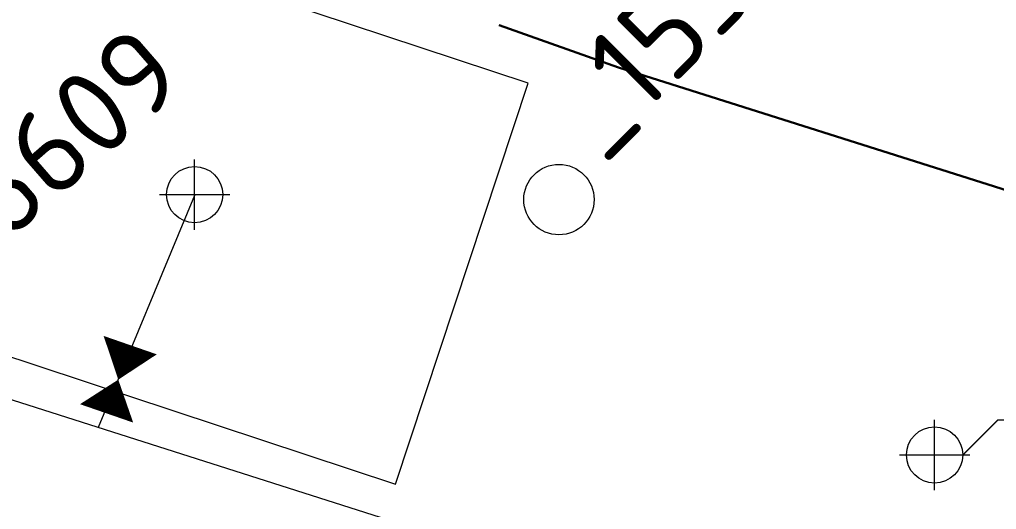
# Model space of a CAD drawing. Header units: millimetres. Extents: x 519 to 9564855, y -810 to 5021775.
# Drawn here: x 9533224.7 to 9533363.6, y 4999366.5 to 4999436.1 of the extents above; entities that cross this region are included whole.
import ezdxf

# ---------------------------------------------------------------- set-up
doc = ezdxf.new("R2010")
doc.units = ezdxf.units.MM
doc.header["$LTSCALE"] = 2
doc.header["$MEASUREMENT"] = 0
doc.header["$PDMODE"] = 2
doc.header["$PDSIZE"] = 5
for name, color, linetype in [('164 скв. на 2011 год (измененные)', 121, 'Continuous'), ('OilColl&Flowlines', 3, 'Continuous'), ('OLD WELLS(dr.bfr2000)', 24, 'Continuous')]:
    doc.layers.add(name, color=color, linetype=linetype)
for name, color, linetype, lineweight in [('Новый водовод', 5, 'g_122_vpr', 30), ('Электро', 1, 'Continuous', 30), ('Электроснаб', 1, 'Continuous', 18), ('Электроснабжене', 1, 'Continuous', 18)]:
    doc.layers.add(name, color=color, linetype=linetype, lineweight=lineweight)
doc.styles.add('Elect', font='isocpeur.ttf')
doc.styles.add('Line_GUGK', font='')
doc.styles.get('Line_GUGK').set_extended_font_data('Bm431', italic=True)
doc.linetypes.add('g_122_vpr', pattern='A,2,-2,3,-0.6,["Впр",Line_GUGK,S=2,R=0,X=0,Y=-1],-6.4,3,-2,8,-2,8,-2,6', length=45)

msp = doc.modelspace()

# ---------------------------------------------------------------- linework, layer by layer
at = {"layer": '164 скв. на 2011 год (измененные)', "color": 0, "linetype": 'ByBlock', "lineweight": 0, "elevation": 0.00005}
msp.add_lwpolyline([(9533202.19218, 4999395.1859), (9533278.1727, 4999370.04532), (9533297.02814, 4999427.03072), (9533221.04761, 4999452.1713)], close=True, dxfattribs=at)
at = {"layer": '164 скв. на 2011 год (измененные)', "color": 0, "linetype": 'ByBlock', "lineweight": 0}
for centre in [(9533249.6, 4999411.2), (9533354.8, 4999374.2)]:
    msp.add_circle(centre, 4, dxfattribs=at)
for p in [(9533249.6, 4999411.2), (9533354.8, 4999374.2)]:
    msp.add_point(p, dxfattribs=at)
at = {"layer": 'OilColl&Flowlines', "linetype": 'ByBlock', "lineweight": 0, "ltscale": 200}
for p, q in [((9533235.93117, 4999378.14356, 0.00005), (9533249.61016, 4999411.10831, 0.00005)), ((9533194.35117, 4999391.38726, -26.0097), (9533464.92541, 4999305.2063, 0.00005))]:
    msp.add_line(p, q, dxfattribs=at)
at = {"layer": 'OilColl&Flowlines', "linetype": 'ByBlock', "lineweight": 0, "elevation": 0.00005}
msp.add_lwpolyline([(9533240.4436, 4999389.81417, 8, 0, 0), (9533238.74562, 4999384.90809, 0, 8, 0), (9533237.08625, 4999380.11359, 8, 8, 0)], format="xyseb", dxfattribs=at)
at = {"layer": 'OLD WELLS(dr.bfr2000)', "lineweight": 0}
msp.add_circle((9533301.4, 4999410.5), 5, dxfattribs=at)
at = {"layer": 'Новый водовод', "linetype": 'ByBlock', "lineweight": 25, "const_width": 0.2}
msp.add_lwpolyline([(9533358.8, 4999374.2), (9533363.77514, 4999379.17514), (9533378.5976, 4999379.17514)], dxfattribs=at)
at = {"layer": 'Электро'}
for p, q in [((9533309.86201, 4999429.28726, 0), (9533292.87852, 4999435.29197, 0)), ((9533575.53857, 4999345.20298, 0), (9533309.86201, 4999429.28726, 0))]:
    msp.add_line(p, q, dxfattribs=at)
at = {"layer": 'Электроснаб', "color": 1, "linetype": 'ByBlock', "lineweight": 0}
for p, q in [((9533309.86201, 4999429.28726, 0), (9533292.87852, 4999435.29197, 0)), ((9533575.53857, 4999345.20298, 0), (9533309.86201, 4999429.28726, 0))]:
    msp.add_line(p, q, dxfattribs=at)
at = {"layer": 'Электроснабжене', "color": 1, "linetype": 'ByBlock', "lineweight": 0}
for p, q in [((9533309.86201, 4999429.28726, 0), (9533292.87852, 4999435.29197, 0)), ((9533575.53857, 4999345.20298, 0), (9533309.86201, 4999429.28726, 0))]:
    msp.add_line(p, q, dxfattribs=at)

# ---------------------------------------------------------------- texts
at = {"layer": '164 скв. на 2011 год (измененные)', "color": 0, "linetype": 'ByBlock', "lineweight": 0, "style": 'Elect'}
msp.add_text('6609', height=12, rotation=41, dxfattribs=at).set_placement((9533222.83428, 4999404.27074))
at = {"layer": 'OLD WELLS(dr.bfr2000)', "lineweight": 0, "style": 'Elect'}
msp.add_text(' _1532', height=12.5, rotation=44.9999999, dxfattribs=at).set_placement((9533301.4, 4999410.5))

doc.saveas('drawing.dxf')
